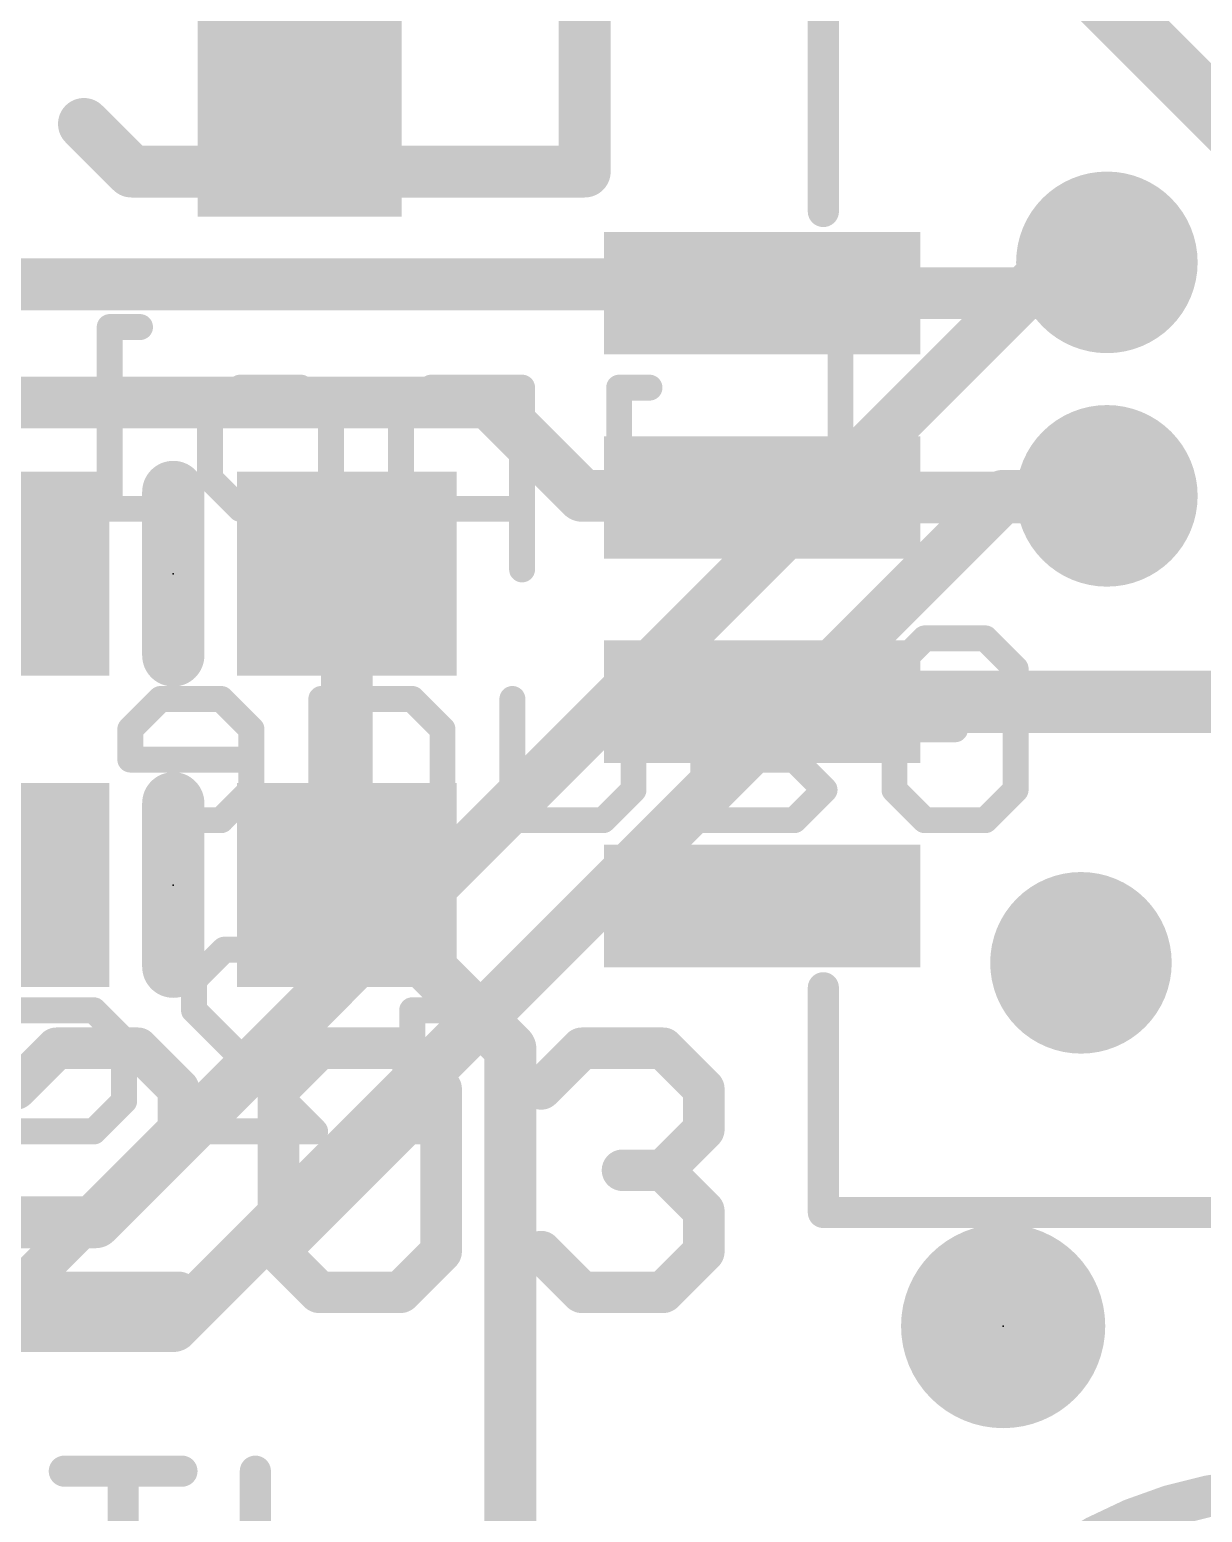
# Model space of a CAD drawing. Extents: x -0.1 to 25.5, y -0.1 to 20.4.
# Drawn here: x 16.7 to 22.44, y 4.42 to 11.68 of the extents above; entities that cross this region are included whole.
import ezdxf

# ---------------------------------------------------------------- set-up
doc = ezdxf.new("R2010")
doc.units = 0
for name, color, linetype in [('1', 12, 'CONTINUOUS'), ('16', 5, 'CONTINUOUS'), ('18', 110, 'CONTINUOUS'), ('21', 40, 'CONTINUOUS'), ('22', 6, 'CONTINUOUS'), ('23', 40, 'CONTINUOUS')]:
    doc.layers.add(name, color=color, linetype=linetype)

# ---------------------------------------------------------------- blocks, each defined once
blk = doc.blocks.new('RECT')
blk.add_solid([(-0.5, -0.5), (0.5, -0.5), (-0.5, 0.5), (0.5, 0.5)])
blk = doc.blocks.new('PIE')
at = {"const_width": 0.5}
blk.add_lwpolyline([(0, -0.25, 1), (0, 0.25, 1), (0, -0.25)], format="xyb", dxfattribs=at)
blk = doc.blocks.new('ROUNDV')
at = {"const_width": 0.5}
blk.add_lwpolyline([(0, -0.25, 1), (0, 0.25, 1), (0, -0.25)], format="xyb", dxfattribs=at)

msp = doc.modelspace()

# ---------------------------------------------------------------- linework, layer by layer
at = {"layer": '1'}
for points, const_width in [([(23.114, 10.668), (21.59, 12.192)], 0.3048), ([(21.971, 10.541), (21.82, 10.39)], 0.254), ([(15.3812, 10.4338), (20.2387, 10.4338)], 0.254), ([(20.2387, 10.4338), (20.2825, 10.39)], 0.254), ([(20.2825, 10.39), (21.82, 10.39)], 0.254), ([(18.945, 9.855), (14.505, 9.855)], 0.254), ([(18.945, 9.855), (19.402, 9.398)], 0.254), ([(20.2745, 9.398), (19.402, 9.398)], 0.254), ([(20.2745, 9.398), (20.2825, 9.39)], 0.254), ([(20.2825, 9.39), (21.963, 9.39)], 0.254), ([(21.963, 9.39), (21.971, 9.398)], 0.254), ([(18.249, 9.017), (18.249, 7.493)], 0.254), ([(20.2825, 8.39), (22.614, 8.39)], 0.3048), ([(18.249, 7.493), (19.05, 6.692)], 0.254), ([(19.05, 6.692), (19.05, 2.54)], 0.254)]:
    msp.add_lwpolyline(points, dxfattribs=dict(at, const_width=const_width))
for points, const_width in [([(22.0159, 10.4961, 1), (21.9261, 10.5859)], 0.127), ([(20.2836, 10.4787, 1), (20.1938, 10.3889)], 0.127), ([(20.2387, 10.3703, 1), (20.2387, 10.4973)], 0.127), ([(20.2825, 10.4535, 1), (20.2825, 10.3265)], 0.127), ([(20.2376, 10.3451, 1), (20.3274, 10.4349)], 0.127), ([(21.7751, 10.4349, 1), (21.8649, 10.3451)], 0.127), ([(21.82, 10.3265, 1), (21.82, 10.4535)], 0.127), ([(18.9899, 9.8999, 1), (18.9001, 9.8101)], 0.127), ([(18.945, 9.7915, 1), (18.945, 9.9185)], 0.127), ([(19.402, 9.4615, 1), (19.402, 9.3345)], 0.127), ([(20.3194, 9.4429, 1), (20.2296, 9.3531)], 0.127), ([(20.2825, 9.4535, 1), (20.2825, 9.3265)], 0.127), ([(20.2745, 9.3345, 1), (20.2745, 9.4615)], 0.127), ([(22.0159, 9.3531, 1), (21.9261, 9.4429)], 0.127), ([(21.963, 9.3265, 1), (21.963, 9.4535)], 0.127), ([(19.3571, 9.3531, 1), (19.4469, 9.4429)], 0.127), ([(20.2376, 9.3451, 1), (20.3274, 9.4349)], 0.127), ([(21.9181, 9.4349, 1), (22.0079, 9.3451)], 0.127), ([(18.3125, 9.017, 1), (18.1855, 9.017)], 0.127), ([(20.2825, 8.4662, 1), (20.2825, 8.3138)], 0.1524), ([(18.2939, 7.5379, 1), (18.2041, 7.4481)], 0.127), ([(18.1855, 7.493, 1), (18.3125, 7.493)], 0.127), ([(19.1135, 6.692, 1), (18.9865, 6.692)], 0.127), ([(19.0051, 6.6471, 1), (19.0949, 6.7369)], 0.127)]:
    msp.add_lwpolyline(points, format="xyb", dxfattribs=dict(at, const_width=const_width))
at = {"layer": '16', "const_width": 0.254}
for points in [[(21.717, 10.541), (17.018, 5.842)], [(21.971, 10.541), (21.717, 10.541)], [(21.463, 9.398), (17.399, 5.334)], [(21.971, 9.398), (21.463, 9.398)], [(17.018, 5.842), (14.732, 5.842)], [(17.399, 5.334), (15.113, 5.334)]]:
    msp.add_lwpolyline(points, dxfattribs=at)
at = {"layer": '16', "const_width": 0.127}
for points in [[(21.717, 10.6045, 1), (21.717, 10.4775)], [(21.7619, 10.4961, 1), (21.6721, 10.5859)], [(21.971, 10.4775, 1), (21.971, 10.6045)], [(21.463, 9.4615, 1), (21.463, 9.3345)], [(21.5079, 9.3531, 1), (21.4181, 9.4429)], [(21.971, 9.3345, 1), (21.971, 9.4615)], [(17.018, 5.7785, 1), (17.018, 5.9055)], [(16.9731, 5.8869, 1), (17.0629, 5.7971)], [(17.399, 5.2705, 1), (17.399, 5.3975)], [(17.3541, 5.3789, 1), (17.4439, 5.2891)]]:
    msp.add_lwpolyline(points, format="xyb", dxfattribs=at)
at = {"layer": '21'}
for points, const_width in [([(20.5825, 10.79), (20.5825, 11.99)], 0.1524), ([(17.399, 9.417), (17.399, 8.617)], 0.3048), ([(17.399, 7.893), (17.399, 7.093)], 0.3048), ([(20.5825, 5.89), (20.5825, 6.99)], 0.1524), ([(16.8271, 6.6939), (16.6279, 6.4948)], 0.2032), ([(17.2253, 6.6939), (16.8271, 6.6939)], 0.2032), ([(17.4245, 6.4948), (17.2253, 6.6939)], 0.2032), ([(17.9143, 6.4948), (18.1134, 6.6939)], 0.2032), ([(18.1134, 6.6939), (18.5117, 6.6939)], 0.2032), ([(18.5117, 6.6939), (18.7108, 6.4948)], 0.2032), ([(19.2006, 6.4948), (19.3997, 6.6939)], 0.2032), ([(19.3997, 6.6939), (19.798, 6.6939)], 0.2032), ([(19.798, 6.6939), (19.9972, 6.4948)], 0.2032), ([(17.4245, 6.2956), (17.4245, 6.4948)], 0.2032), ([(17.9143, 5.6982), (17.9143, 6.4948)], 0.2032), ([(17.9143, 5.6982), (18.7108, 6.4948)], 0.2032), ([(18.7108, 6.4948), (18.7108, 5.6982)], 0.2032), ([(19.9972, 6.4948), (19.9972, 6.2956)], 0.2032), ([(16.6279, 5.4991), (17.4245, 6.2956)], 0.2032), ([(19.9972, 6.2956), (19.798, 6.0965)], 0.2032), ([(19.798, 6.0965), (19.5989, 6.0965)], 0.2032), ([(19.798, 6.0965), (19.9972, 5.8974)], 0.2032), ([(19.9972, 5.8974), (19.9972, 5.6982)], 0.2032), ([(23.1825, 5.89), (20.5825, 5.89)], 0.1524), ([(18.1134, 5.4991), (17.9143, 5.6982)], 0.2032), ([(18.7108, 5.6982), (18.5117, 5.4991)], 0.2032), ([(19.3997, 5.4991), (19.2006, 5.6982)], 0.2032), ([(19.9972, 5.6982), (19.798, 5.4991)], 0.2032), ([(17.4245, 5.4991), (16.6279, 5.4991)], 0.2032), ([(18.5117, 5.4991), (18.1134, 5.4991)], 0.2032), ([(19.798, 5.4991), (19.3997, 5.4991)], 0.2032), ([(16.8654, 4.6235), (17.4416, 4.6235)], 0.1524), ([(17.1535, 3.7592), (17.1535, 4.6235)], 0.1524), ([(17.8009, 4.6235), (17.8009, 3.7592)], 0.1524)]:
    msp.add_lwpolyline(points, dxfattribs=dict(at, const_width=const_width))
for points, const_width in [([(20.5444, 10.79, 1), (20.6206, 10.79)], 0.0762), ([(17.4752, 9.417, 1), (17.3228, 9.417)], 0.1524), ([(17.3228, 8.617, 1), (17.4752, 8.617)], 0.1524), ([(17.4752, 7.893, 1), (17.3228, 7.893)], 0.1524), ([(17.3228, 7.093, 1), (17.4752, 7.093)], 0.1524), ([(20.6206, 6.99, 1), (20.5444, 6.99)], 0.0762), ([(16.8271, 6.7447, 1), (16.8271, 6.6431)], 0.1016), ([(16.863, 6.658, 1), (16.7911, 6.7298)], 0.1016), ([(17.2613, 6.7298, 1), (17.1894, 6.658)], 0.1016), ([(17.2253, 6.6431, 1), (17.2253, 6.7447)], 0.1016), ([(18.1134, 6.7447, 1), (18.1134, 6.6431)], 0.1016), ([(18.1493, 6.658, 1), (18.0775, 6.7298)], 0.1016), ([(18.5476, 6.7298, 1), (18.4758, 6.658)], 0.1016), ([(18.5117, 6.6431, 1), (18.5117, 6.7447)], 0.1016), ([(19.3997, 6.7447, 1), (19.3997, 6.6431)], 0.1016), ([(19.4357, 6.658, 1), (19.3638, 6.7298)], 0.1016), ([(19.8339, 6.7298, 1), (19.7621, 6.658)], 0.1016), ([(19.798, 6.6431, 1), (19.798, 6.7447)], 0.1016), ([(16.592, 6.5307, 1), (16.6639, 6.4589)], 0.1016), ([(17.4753, 6.4948, 1), (17.3737, 6.4948)], 0.1016), ([(17.3886, 6.4589, 1), (17.4604, 6.5307)], 0.1016), ([(17.8783, 6.5307, 1), (17.9502, 6.4589)], 0.1016), ([(17.9651, 6.4948, 1), (17.8635, 6.4948)], 0.1016), ([(18.7616, 6.4948, 1), (18.66, 6.4948)], 0.1016), ([(18.7467, 6.4589, 1), (18.6749, 6.5307)], 0.1016), ([(18.6749, 6.4589, 1), (18.7467, 6.5307)], 0.1016), ([(19.1647, 6.5307, 1), (19.2365, 6.4589)], 0.1016), ([(20.048, 6.4948, 1), (19.9464, 6.4948)], 0.1016), ([(19.9612, 6.4589, 1), (20.0331, 6.5307)], 0.1016), ([(17.4604, 6.2597, 1), (17.3886, 6.3316)], 0.1016), ([(20.0331, 6.2597, 1), (19.9612, 6.3316)], 0.1016), ([(17.3737, 6.2956, 1), (17.4753, 6.2956)], 0.1016), ([(19.9464, 6.2956, 1), (20.048, 6.2956)], 0.1016), ([(19.5989, 6.1473, 1), (19.5989, 6.0457)], 0.1016), ([(19.8339, 6.1324, 1), (19.7621, 6.0606)], 0.1016), ([(19.7621, 6.1324, 1), (19.8339, 6.0606)], 0.1016), ([(19.798, 6.0457, 1), (19.798, 6.1473)], 0.1016), ([(20.048, 5.8974, 1), (19.9464, 5.8974)], 0.1016), ([(19.9612, 5.8615, 1), (20.0331, 5.9333)], 0.1016), ([(20.5825, 5.9281, 1), (20.5825, 5.8519)], 0.0762), ([(20.5444, 5.89, 1), (20.6206, 5.89)], 0.0762), ([(17.9502, 5.7342, 1), (17.8783, 5.6623)], 0.1016), ([(17.8783, 5.7342, 1), (17.9502, 5.6623)], 0.1016), ([(17.8635, 5.6982, 1), (17.9651, 5.6982)], 0.1016), ([(18.66, 5.6982, 1), (18.7616, 5.6982)], 0.1016), ([(18.7467, 5.6623, 1), (18.6749, 5.7342)], 0.1016), ([(19.2365, 5.7342, 1), (19.1647, 5.6623)], 0.1016), ([(19.9464, 5.6982, 1), (20.048, 5.6982)], 0.1016), ([(20.0331, 5.6623, 1), (19.9612, 5.7342)], 0.1016), ([(17.4245, 5.4483, 1), (17.4245, 5.5499)], 0.1016), ([(18.1134, 5.5499, 1), (18.1134, 5.4483)], 0.1016), ([(18.5117, 5.4483, 1), (18.5117, 5.5499)], 0.1016), ([(19.3997, 5.5499, 1), (19.3997, 5.4483)], 0.1016), ([(19.798, 5.4483, 1), (19.798, 5.5499)], 0.1016), ([(16.592, 5.535, 1), (16.6639, 5.4632)], 0.1016), ([(18.0775, 5.4632, 1), (18.1493, 5.535)], 0.1016), ([(18.4758, 5.535, 1), (18.5476, 5.4632)], 0.1016), ([(19.3638, 5.4632, 1), (19.4357, 5.535)], 0.1016), ([(19.7621, 5.535, 1), (19.8339, 5.4632)], 0.1016), ([(16.8654, 4.6616, 1), (16.8654, 4.5854)], 0.0762), ([(17.1916, 4.6235, 1), (17.1154, 4.6235)], 0.0762), ([(17.4416, 4.5854, 1), (17.4416, 4.6616)], 0.0762), ([(17.839, 4.6235, 1), (17.7628, 4.6235)], 0.0762), ([(22.86, 0.54, 1), (22.86, 4.54, 1), (22.86, 0.54)], 0.2032)]:
    msp.add_lwpolyline(points, format="xyb", dxfattribs=dict(at, const_width=const_width))
at = {"layer": '22'}
for points, const_width in [([(19.414, 12.3837), (19.414, 10.9855)], 0.254), ([(17.8938, 12.1507), (17.8938, 11.2185)], 0.254), ([(17.1947, 10.9855), (16.9616, 11.2185)], 0.254), ([(17.8938, 11.2185), (17.6607, 10.9855)], 0.254), ([(17.6607, 10.9855), (17.1947, 10.9855)], 0.254), ([(19.414, 10.9855), (18.4819, 10.9855)], 0.254), ([(19.5826, 10.3726), (19.5826, 10.2243)], 0.127), ([(17.2361, 10.2243), (17.0878, 10.2243)], 0.127), ([(17.0878, 10.2243), (17.0878, 9.3345)], 0.127), ([(20.6664, 10.2243), (20.6664, 9.3345)], 0.127), ([(17.5785, 9.7794), (17.7268, 9.9277)], 0.127), ([(17.7268, 9.9277), (18.0234, 9.9277)], 0.127), ([(18.0234, 9.9277), (18.1717, 9.7794)], 0.127), ([(18.6623, 9.9277), (18.514, 9.7794)], 0.127), ([(19.1072, 9.9277), (18.6623, 9.9277)], 0.127), ([(19.1072, 9.0379), (19.1072, 9.9277)], 0.127), ([(19.7309, 9.9277), (19.5826, 9.9277)], 0.127), ([(19.5826, 9.9277), (19.5826, 9.3345)], 0.127), ([(17.5785, 9.4828), (17.5785, 9.7794)], 0.127), ([(18.1717, 9.7794), (18.1717, 9.4828)], 0.127), ([(18.514, 9.7794), (18.514, 9.4828)], 0.127), ([(17.7268, 9.3345), (17.5785, 9.4828)], 0.127), ([(18.1717, 9.4828), (18.0234, 9.3345)], 0.127), ([(18.514, 9.4828), (18.6623, 9.3345)], 0.127), ([(17.2361, 9.3345), (16.9396, 9.3345)], 0.127), ([(18.0234, 9.3345), (17.7268, 9.3345)], 0.127), ([(18.6623, 9.3345), (19.1072, 9.3345)], 0.127), ([(19.7309, 9.3345), (19.4343, 9.3345)], 0.127), ([(20.6664, 9.3345), (20.0732, 9.3345)], 0.127), ([(20.9308, 8.552), (21.0791, 8.7003)], 0.127), ([(21.0791, 8.7003), (21.3756, 8.7003)], 0.127), ([(21.3756, 8.7003), (21.5239, 8.552)], 0.127), ([(21.5239, 8.552), (21.5239, 7.9588)], 0.127), ([(17.337, 8.4037), (17.1887, 8.2554)], 0.127), ([(17.6336, 8.4037), (17.337, 8.4037)], 0.127), ([(17.7819, 8.2554), (17.6336, 8.4037)], 0.127), ([(18.1242, 7.6622), (18.1242, 8.4037)], 0.127), ([(18.1242, 8.4037), (18.5691, 8.4037)], 0.127), ([(18.5691, 8.4037), (18.7174, 8.2554)], 0.127), ([(19.0597, 7.8105), (19.0597, 8.4037)], 0.127), ([(19.6529, 8.4037), (19.6529, 7.9588)], 0.127), ([(20.1435, 8.4037), (19.9952, 8.2554)], 0.127), ([(20.4401, 8.4037), (20.1435, 8.4037)], 0.127), ([(17.1887, 8.2554), (17.1887, 8.1071)], 0.127), ([(17.7819, 7.9588), (17.7819, 8.2554)], 0.127), ([(18.7174, 8.2554), (18.7174, 7.9588)], 0.127), ([(19.9952, 8.2554), (19.9952, 7.8105)], 0.127), ([(20.9308, 7.9588), (20.9308, 8.2554)], 0.127), ([(20.9308, 8.2554), (21.2274, 8.2554)], 0.127), ([(17.1887, 8.1071), (17.7819, 8.1071)], 0.127), ([(20.4401, 8.1071), (19.9952, 8.1071)], 0.127), ([(20.5884, 7.9588), (20.4401, 8.1071)], 0.127), ([(17.6336, 7.8105), (17.7819, 7.9588)], 0.127), ([(18.7174, 7.9588), (18.5691, 7.8105)], 0.127), ([(19.6529, 7.9588), (19.5046, 7.8105)], 0.127), ([(20.4401, 7.8105), (20.5884, 7.9588)], 0.127), ([(21.0791, 7.8105), (20.9308, 7.9588)], 0.127), ([(21.5239, 7.9588), (21.3756, 7.8105)], 0.127), ([(17.337, 7.8105), (17.6336, 7.8105)], 0.127), ([(18.5691, 7.8105), (18.1242, 7.8105)], 0.127), ([(19.5046, 7.8105), (19.0597, 7.8105)], 0.127), ([(19.9952, 7.8105), (20.4401, 7.8105)], 0.127), ([(21.3756, 7.8105), (21.0791, 7.8105)], 0.127), ([(18.2725, 7.5139), (18.1242, 7.6622)], 0.127), ([(18.4208, 7.5139), (18.2725, 7.5139)], 0.127), ([(18.5691, 7.3246), (18.5691, 7.1763)], 0.127), ([(17.5005, 7.028), (17.6488, 7.1763)], 0.127), ([(17.6488, 7.1763), (17.9454, 7.1763)], 0.127), ([(17.9454, 7.1763), (18.0937, 7.028)], 0.127), ([(17.5005, 6.8797), (17.5005, 7.028)], 0.127), ([(16.565, 6.8797), (17.0099, 6.8797)], 0.127), ([(17.0099, 6.8797), (17.1582, 6.7314)], 0.127), ([(18.0937, 6.2865), (17.5005, 6.8797)], 0.127), ([(18.7174, 6.8797), (18.5691, 6.8797)], 0.127), ([(18.5691, 6.8797), (18.5691, 6.2865)], 0.127), ([(17.1582, 6.7314), (17.1582, 6.4348)], 0.127), ([(17.1582, 6.4348), (17.0099, 6.2865)], 0.127), ([(17.0099, 6.2865), (16.565, 6.2865)], 0.127), ([(17.5005, 6.2865), (18.0937, 6.2865)], 0.127), ([(18.7174, 6.2865), (18.4208, 6.2865)], 0.127)]:
    msp.add_lwpolyline(points, dxfattribs=dict(at, const_width=const_width))
for points, const_width in [([(17.0065, 11.2634, 1), (16.9167, 11.1736)], 0.127), ([(17.9387, 11.1736, 1), (17.8489, 11.2634)], 0.127), ([(17.8303, 11.2185, 1), (17.9573, 11.2185)], 0.127), ([(17.1947, 11.049, 1), (17.1947, 10.922)], 0.127), ([(17.6607, 10.922, 1), (17.6607, 11.049)], 0.127), ([(18.4819, 11.049, 1), (18.4819, 10.922)], 0.127), ([(19.414, 10.922, 1), (19.414, 11.049)], 0.127), ([(17.1498, 10.9406, 1), (17.2396, 11.0304)], 0.127), ([(17.6158, 11.0304, 1), (17.7056, 10.9406)], 0.127), ([(19.3505, 10.9855, 1), (19.4775, 10.9855)], 0.127), ([(19.6143, 10.3726, 1), (19.5508, 10.3726)], 0.0635), ([(17.0878, 10.256, 1), (17.0878, 10.1925)], 0.0635), ([(17.1196, 10.2243, 1), (17.0561, 10.2243)], 0.0635), ([(17.2361, 10.1925, 1), (17.2361, 10.256)], 0.0635), ([(19.5508, 10.2243, 1), (19.6143, 10.2243)], 0.0635), ([(20.6981, 10.2243, 1), (20.6346, 10.2243)], 0.0635), ([(17.7268, 9.9594, 1), (17.7268, 9.8959)], 0.0635), ([(17.7492, 9.9052, 1), (17.7043, 9.9501)], 0.0635), ([(18.0458, 9.9501, 1), (18.0009, 9.9052)], 0.0635), ([(18.0234, 9.8959, 1), (18.0234, 9.9594)], 0.0635), ([(18.6623, 9.9594, 1), (18.6623, 9.8959)], 0.0635), ([(18.6848, 9.9052, 1), (18.6398, 9.9501)], 0.0635), ([(19.1389, 9.9277, 1), (19.0754, 9.9277)], 0.0635), ([(19.1072, 9.8959, 1), (19.1072, 9.9594)], 0.0635), ([(19.6143, 9.9277, 1), (19.5508, 9.9277)], 0.0635), ([(19.5826, 9.9594, 1), (19.5826, 9.8959)], 0.0635), ([(19.7309, 9.8959, 1), (19.7309, 9.9594)], 0.0635), ([(17.6102, 9.7794, 1), (17.5467, 9.7794)], 0.0635), ([(17.556, 9.8018, 1), (17.6009, 9.7569)], 0.0635), ([(18.2034, 9.7794, 1), (18.1399, 9.7794)], 0.0635), ([(18.1492, 9.7569, 1), (18.1941, 9.8018)], 0.0635), ([(18.5458, 9.7794, 1), (18.4823, 9.7794)], 0.0635), ([(18.4916, 9.8018, 1), (18.5365, 9.7569)], 0.0635), ([(17.6009, 9.5052, 1), (17.556, 9.4603)], 0.0635), ([(17.5467, 9.4828, 1), (17.6102, 9.4828)], 0.0635), ([(18.1399, 9.4828, 1), (18.2034, 9.4828)], 0.0635), ([(18.1941, 9.4603, 1), (18.1492, 9.5052)], 0.0635), ([(18.4823, 9.4828, 1), (18.5458, 9.4828)], 0.0635), ([(18.5365, 9.5052, 1), (18.4916, 9.4603)], 0.0635), ([(16.9396, 9.3663, 1), (16.9396, 9.3027)], 0.0635), ([(17.0561, 9.3345, 1), (17.1196, 9.3345)], 0.0635), ([(17.2361, 9.3027, 1), (17.2361, 9.3663)], 0.0635), ([(17.7268, 9.3663, 1), (17.7268, 9.3027)], 0.0635), ([(17.7043, 9.312, 1), (17.7492, 9.357)], 0.0635), ([(18.0009, 9.357, 1), (18.0458, 9.312)], 0.0635), ([(18.0234, 9.3027, 1), (18.0234, 9.3663)], 0.0635), ([(18.6623, 9.3663, 1), (18.6623, 9.3027)], 0.0635), ([(18.6398, 9.312, 1), (18.6848, 9.357)], 0.0635), ([(19.1072, 9.3027, 1), (19.1072, 9.3663)], 0.0635), ([(19.4343, 9.3663, 1), (19.4343, 9.3027)], 0.0635), ([(19.5508, 9.3345, 1), (19.6143, 9.3345)], 0.0635), ([(19.7309, 9.3027, 1), (19.7309, 9.3663)], 0.0635), ([(20.0732, 9.3663, 1), (20.0732, 9.3027)], 0.0635), ([(20.6346, 9.3345, 1), (20.6981, 9.3345)], 0.0635), ([(20.6664, 9.3027, 1), (20.6664, 9.3663)], 0.0635), ([(19.0754, 9.0379, 1), (19.1389, 9.0379)], 0.0635), ([(21.0791, 8.732, 1), (21.0791, 8.6685)], 0.0635), ([(21.1015, 8.6778, 1), (21.0566, 8.7227)], 0.0635), ([(21.3981, 8.7227, 1), (21.3532, 8.6778)], 0.0635), ([(21.3756, 8.6685, 1), (21.3756, 8.732)], 0.0635), ([(20.9083, 8.5744, 1), (20.9532, 8.5295)], 0.0635), ([(21.5557, 8.552, 1), (21.4922, 8.552)], 0.0635), ([(21.5015, 8.5295, 1), (21.5464, 8.5744)], 0.0635), ([(17.337, 8.4354, 1), (17.337, 8.3719)], 0.0635), ([(17.3594, 8.3812, 1), (17.3145, 8.4261)], 0.0635), ([(17.656, 8.4261, 1), (17.6111, 8.3812)], 0.0635), ([(17.6336, 8.3719, 1), (17.6336, 8.4354)], 0.0635), ([(18.1242, 8.4354, 1), (18.1242, 8.3719)], 0.0635), ([(18.156, 8.4037, 1), (18.0925, 8.4037)], 0.0635), ([(18.5915, 8.4261, 1), (18.5466, 8.3812)], 0.0635), ([(18.5691, 8.3719, 1), (18.5691, 8.4354)], 0.0635), ([(19.0915, 8.4037, 1), (19.028, 8.4037)], 0.0635), ([(19.6846, 8.4037, 1), (19.6211, 8.4037)], 0.0635), ([(20.1435, 8.4354, 1), (20.1435, 8.3719)], 0.0635), ([(20.166, 8.3812, 1), (20.1211, 8.4261)], 0.0635), ([(20.4401, 8.3719, 1), (20.4401, 8.4354)], 0.0635), ([(17.2204, 8.2554, 1), (17.1569, 8.2554)], 0.0635), ([(17.1662, 8.2778, 1), (17.2111, 8.2329)], 0.0635), ([(17.8136, 8.2554, 1), (17.7501, 8.2554)], 0.0635), ([(17.7594, 8.2329, 1), (17.8043, 8.2778)], 0.0635), ([(18.7491, 8.2554, 1), (18.6856, 8.2554)], 0.0635), ([(18.6949, 8.2329, 1), (18.7398, 8.2778)], 0.0635), ([(20.027, 8.2554, 1), (19.9635, 8.2554)], 0.0635), ([(19.9728, 8.2778, 1), (20.0177, 8.2329)], 0.0635), ([(20.9625, 8.2554, 1), (20.899, 8.2554)], 0.0635), ([(20.9308, 8.2871, 1), (20.9308, 8.2236)], 0.0635), ([(21.2274, 8.2236, 1), (21.2274, 8.2871)], 0.0635), ([(17.1887, 8.1388, 1), (17.1887, 8.0753)], 0.0635), ([(17.1569, 8.1071, 1), (17.2204, 8.1071)], 0.0635), ([(17.7819, 8.0753, 1), (17.7819, 8.1388)], 0.0635), ([(19.9952, 8.1388, 1), (19.9952, 8.0753)], 0.0635), ([(20.4626, 8.1295, 1), (20.4177, 8.0846)], 0.0635), ([(20.4401, 8.0753, 1), (20.4401, 8.1388)], 0.0635), ([(17.7501, 7.9588, 1), (17.8136, 7.9588)], 0.0635), ([(17.8043, 7.9363, 1), (17.7594, 7.9812)], 0.0635), ([(18.6856, 7.9588, 1), (18.7491, 7.9588)], 0.0635), ([(18.7398, 7.9363, 1), (18.6949, 7.9812)], 0.0635), ([(19.6211, 7.9588, 1), (19.6846, 7.9588)], 0.0635), ([(19.6753, 7.9363, 1), (19.6304, 7.9812)], 0.0635), ([(20.6109, 7.9363, 1), (20.566, 7.9812)], 0.0635), ([(20.566, 7.9363, 1), (20.6109, 7.9812)], 0.0635), ([(20.9532, 7.9812, 1), (20.9083, 7.9363)], 0.0635), ([(20.899, 7.9588, 1), (20.9625, 7.9588)], 0.0635), ([(21.4922, 7.9588, 1), (21.5557, 7.9588)], 0.0635), ([(21.5464, 7.9363, 1), (21.5015, 7.9812)], 0.0635), ([(17.337, 7.8422, 1), (17.337, 7.7788)], 0.0635), ([(17.6111, 7.833, 1), (17.656, 7.788)], 0.0635), ([(17.6336, 7.7788, 1), (17.6336, 7.8422)], 0.0635), ([(18.1242, 7.8422, 1), (18.1242, 7.7788)], 0.0635), ([(18.5466, 7.833, 1), (18.5915, 7.788)], 0.0635), ([(18.5691, 7.7788, 1), (18.5691, 7.8422)], 0.0635), ([(19.0597, 7.8422, 1), (19.0597, 7.7788)], 0.0635), ([(19.028, 7.8105, 1), (19.0915, 7.8105)], 0.0635), ([(19.4822, 7.833, 1), (19.5271, 7.788)], 0.0635), ([(19.5046, 7.7788, 1), (19.5046, 7.8422)], 0.0635), ([(19.9635, 7.8105, 1), (20.027, 7.8105)], 0.0635), ([(19.9952, 7.8422, 1), (19.9952, 7.7788)], 0.0635), ([(20.4177, 7.833, 1), (20.4626, 7.788)], 0.0635), ([(20.4401, 7.7788, 1), (20.4401, 7.8422)], 0.0635), ([(21.0791, 7.8422, 1), (21.0791, 7.7788)], 0.0635), ([(21.0566, 7.788, 1), (21.1015, 7.833)], 0.0635), ([(21.3532, 7.833, 1), (21.3981, 7.788)], 0.0635), ([(21.3756, 7.7788, 1), (21.3756, 7.8422)], 0.0635), ([(18.1467, 7.6847, 1), (18.1018, 7.6398)], 0.0635), ([(18.0925, 7.6622, 1), (18.156, 7.6622)], 0.0635), ([(18.2725, 7.5457, 1), (18.2725, 7.4822)], 0.0635), ([(18.25, 7.4915, 1), (18.295, 7.5364)], 0.0635), ([(18.4208, 7.4822, 1), (18.4208, 7.5457)], 0.0635), ([(18.6008, 7.3246, 1), (18.5373, 7.3246)], 0.0635), ([(17.6488, 7.208, 1), (17.6488, 7.1445)], 0.0635), ([(17.6713, 7.1538, 1), (17.6264, 7.1987)], 0.0635), ([(17.9679, 7.1987, 1), (17.923, 7.1538)], 0.0635), ([(17.9454, 7.1445, 1), (17.9454, 7.208)], 0.0635), ([(18.5373, 7.1763, 1), (18.6008, 7.1763)], 0.0635), ([(17.5323, 7.028, 1), (17.4688, 7.028)], 0.0635), ([(17.4781, 7.0504, 1), (17.523, 7.0055)], 0.0635), ([(18.0712, 7.0055, 1), (18.1161, 7.0504)], 0.0635), ([(17.0323, 6.9021, 1), (16.9874, 6.8572)], 0.0635), ([(17.0099, 6.8479, 1), (17.0099, 6.9114)], 0.0635), ([(17.523, 6.9021, 1), (17.4781, 6.8572)], 0.0635), ([(17.4688, 6.8797, 1), (17.5323, 6.8797)], 0.0635), ([(18.6008, 6.8797, 1), (18.5373, 6.8797)], 0.0635), ([(18.5691, 6.9114, 1), (18.5691, 6.8479)], 0.0635), ([(18.7174, 6.8479, 1), (18.7174, 6.9114)], 0.0635), ([(17.1899, 6.7314, 1), (17.1264, 6.7314)], 0.0635), ([(17.1357, 6.7089, 1), (17.1806, 6.7538)], 0.0635), ([(17.1264, 6.4348, 1), (17.1899, 6.4348)], 0.0635), ([(17.1806, 6.4123, 1), (17.1357, 6.4572)], 0.0635), ([(16.9874, 6.309, 1), (17.0323, 6.264)], 0.0635), ([(17.0099, 6.2548, 1), (17.0099, 6.3182)], 0.0635), ([(17.5005, 6.3182, 1), (17.5005, 6.2548)], 0.0635), ([(18.0712, 6.264, 1), (18.1161, 6.309)], 0.0635), ([(18.0937, 6.2548, 1), (18.0937, 6.3182)], 0.0635), ([(18.4208, 6.3182, 1), (18.4208, 6.2548)], 0.0635), ([(18.5373, 6.2865, 1), (18.6008, 6.2865)], 0.0635), ([(18.7174, 6.2548, 1), (18.7174, 6.3182)], 0.0635)]:
    msp.add_lwpolyline(points, format="xyb", dxfattribs=dict(at, const_width=const_width))
at = {"layer": '23'}
for p in [(17.399, 9.017), (17.399, 7.493), (21.463, 5.334)]:
    msp.add_point(p, dxfattribs=at)

# ---------------------------------------------------------------- block references
at = {"layer": '1', "yscale": 4.6}
msp.add_blockref('RECT', (18.018, 13.064), dxfattribs=at)
at = {"layer": '1', "xscale": 1.55, "yscale": 0.6, "rotation": 180}
for p in [(20.2825, 10.39), (20.2825, 9.39), (20.2825, 8.39), (20.2825, 7.39)]:
    msp.add_blockref('RECT', p, dxfattribs=at)
at = {"layer": '1', "xscale": 1.075}
for p in [(16.549, 9.017), (18.249, 9.017), (16.549, 7.493), (18.249, 7.493)]:
    msp.add_blockref('RECT', p, dxfattribs=at)
at = {"layer": '1'}
msp.add_blockref('PIE', (21.463, 5.334), dxfattribs=at)
at = {"layer": '18', "xscale": 0.889, "yscale": 0.889}
for p in [(21.971, 10.541), (21.971, 10.541), (21.971, 9.398), (21.971, 9.398), (21.844, 7.112), (21.844, 7.112)]:
    msp.add_blockref('ROUNDV', p, dxfattribs=at)

doc.saveas('drawing.dxf')
